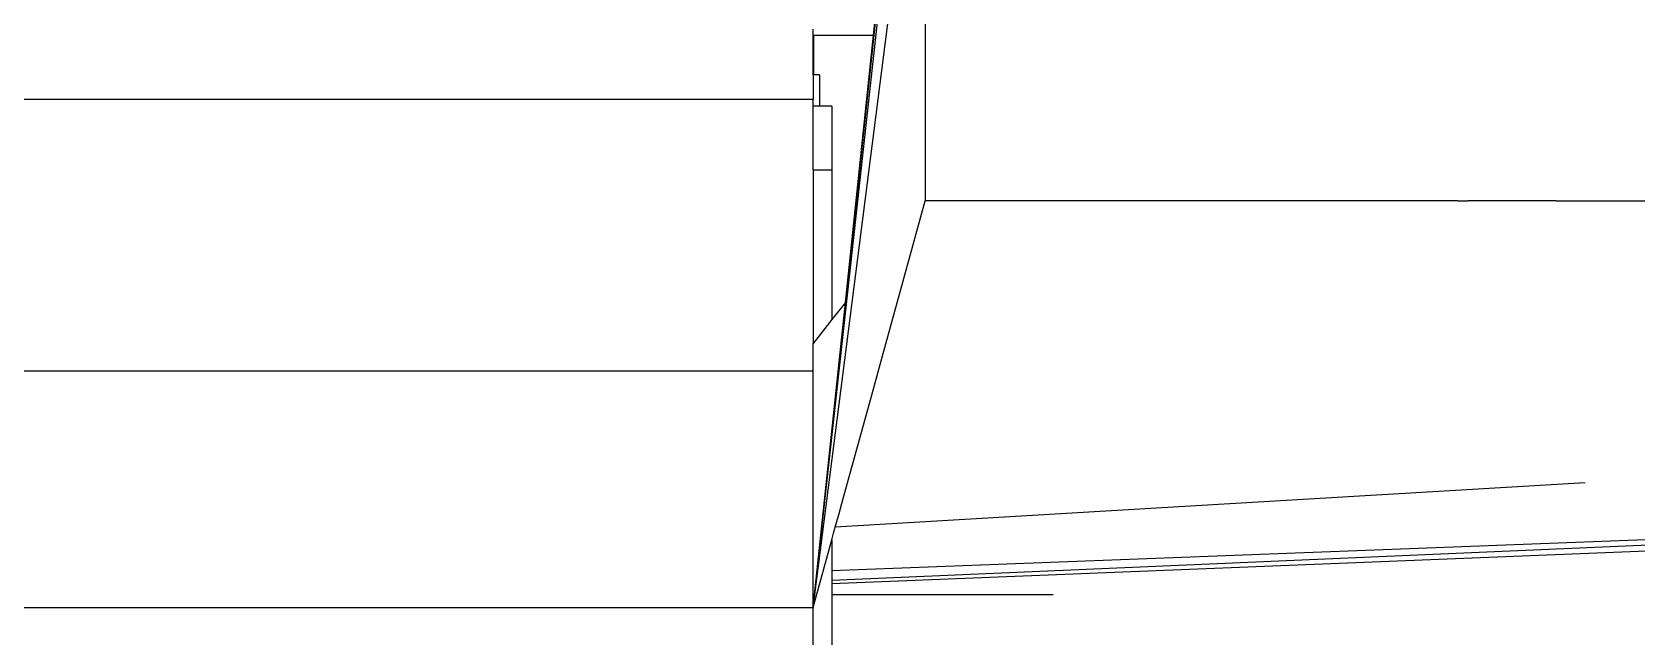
# Model space of a CAD drawing. Extents: x -101 to 101, y -14 to 18.
# Drawn here: x -73.23 to -58.9, y -2.9 to 2.51 of the extents above; entities that cross this region are included whole.
import ezdxf

# ---------------------------------------------------------------- set-up
doc = ezdxf.new("R2010")
doc.units = 0
doc.layers.get('0').update_dxf_attribs({"linetype": 'CONTINUOUS'})
doc.layers.add('SECTIONCUTEDGES', color=7, linetype='CONTINUOUS')

msp = doc.modelspace()

# ---------------------------------------------------------------- linework, layer by layer
for p, q in [((-66.258, -2.633), (-65.258, 6.479)), ((-66.258, -2.633), (-65.258, 5.193)), ((-65.258, 5.193), (-65.258, 0.999)), ((-65.719, 2.479), (-65.702, 2.645)), ((-66.258, 2.479), (-66.258, 2.534)), ((-66.258, 2.126), (-66.258, 2.479)), ((-66.258, 2.479), (-66.252, 2.479)), ((-66.252, 2.126), (-66.252, 2.479)), ((-66.252, 2.479), (-65.818, 2.479)), ((-65.971, 0.092), (-65.719, 2.479)), ((-65.818, 2.479), (-65.719, 2.479)), ((-66.252, 2.126), (-66.258, 2.126)), ((-66.258, 2.126), (-66.258, 1.904)), ((-66.202, 2.126), (-66.252, 2.126)), ((-66.202, 2.126), (-66.202, 1.845)), ((-66.202, 1.845), (-66.258, 1.845)), ((-66.092, 1.845), (-66.202, 1.845)), ((-66.092, 1.845), (-66.092, 1.275)), ((-66.258, 1.275), (-66.092, 1.275)), ((-66.092, 1.275), (-66.092, 0.763)), ((-65.401, 0.479), (-65.258, 0.999)), ((-64.993, 0.999), (-65.258, 0.999)), ((-64.885, 0.999), (-64.993, 0.999)), ((-63.867, 0.999), (-64.885, 0.999)), ((-63.339, 0.999), (-63.867, 0.999)), ((-62.13, 0.999), (-63.339, 0.999)), ((-61.461, 0.999), (-62.13, 0.999)), ((-60.502, 0.999), (-61.461, 0.999)), ((-60.502, 0.999), (-60.41, 0.999)), ((-59.624, 0.999), (-60.41, 0.999)), ((-59.624, 0.999), (-58.146, 0.999)), ((-66.092, 0.763), (-66.092, -0.062)), ((-65.634, -0.365), (-65.401, 0.479)), ((-66.258, -2.633), (-65.971, 0.092)), ((-65.971, 0.092), (-66.092, -0.062)), ((-66.092, -0.062), (-66.258, -0.274)), ((-65.733, -0.726), (-65.634, -0.365)), ((-66.258, -2.633), (-66.258, -0.518)), ((-65.952, -1.521), (-65.733, -0.726)), ((-59.364, -1.521), (-66.061, -1.916)), ((-65.99, -1.659), (-65.952, -1.521)), ((-66.027, -1.794), (-65.99, -1.659)), ((-51.718, -1.758), (-66.092, -2.305)), ((-66.092, -2.388), (-51.718, -1.766)), ((-66.092, -2.418), (-51.718, -1.843)), ((-66.061, -1.916), (-66.027, -1.794)), ((-66.092, -2.03), (-66.076, -1.97)), ((-66.076, -1.97), (-66.061, -1.916)), ((-66.258, -2.633), (-66.092, -2.03)), ((-66.092, -2.03), (-66.092, -2.058)), ((-66.092, -2.058), (-66.092, -2.126)), ((-66.092, -2.126), (-66.092, -2.174)), ((-66.092, -2.174), (-66.092, -2.209)), ((-66.092, -2.209), (-66.092, -2.29)), ((-66.092, -2.29), (-66.092, -2.305)), ((-66.092, -2.305), (-66.092, -2.388)), ((-66.092, -2.388), (-66.092, -2.407)), ((-66.092, -2.407), (-66.092, -2.418)), ((-66.092, -2.418), (-66.092, -2.521)), ((-64.114, -2.521), (-66.092, -2.521)), ((-66.092, -2.521), (-66.092, -7.205)), ((-66.258, -5.522), (-66.258, -2.633))]:
    msp.add_line(p, q)
at = {"layer": 'SECTIONCUTEDGES'}
for p, q in [((-65.601, 3.591), (-66.258, -2.633)), ((-66.258, 1.904), (-81.258, 1.904)), ((-66.258, 1.845), (-66.258, 1.904)), ((-66.258, 1.275), (-66.258, 1.845)), ((-66.258, 1.275), (-66.258, -0.274)), ((-66.258, -0.518), (-66.258, -0.274)), ((-81.258, -0.518), (-66.258, -0.518)), ((-81.258, -2.633), (-66.258, -2.633))]:
    msp.add_line(p, q, dxfattribs=at)

doc.saveas('drawing.dxf')
